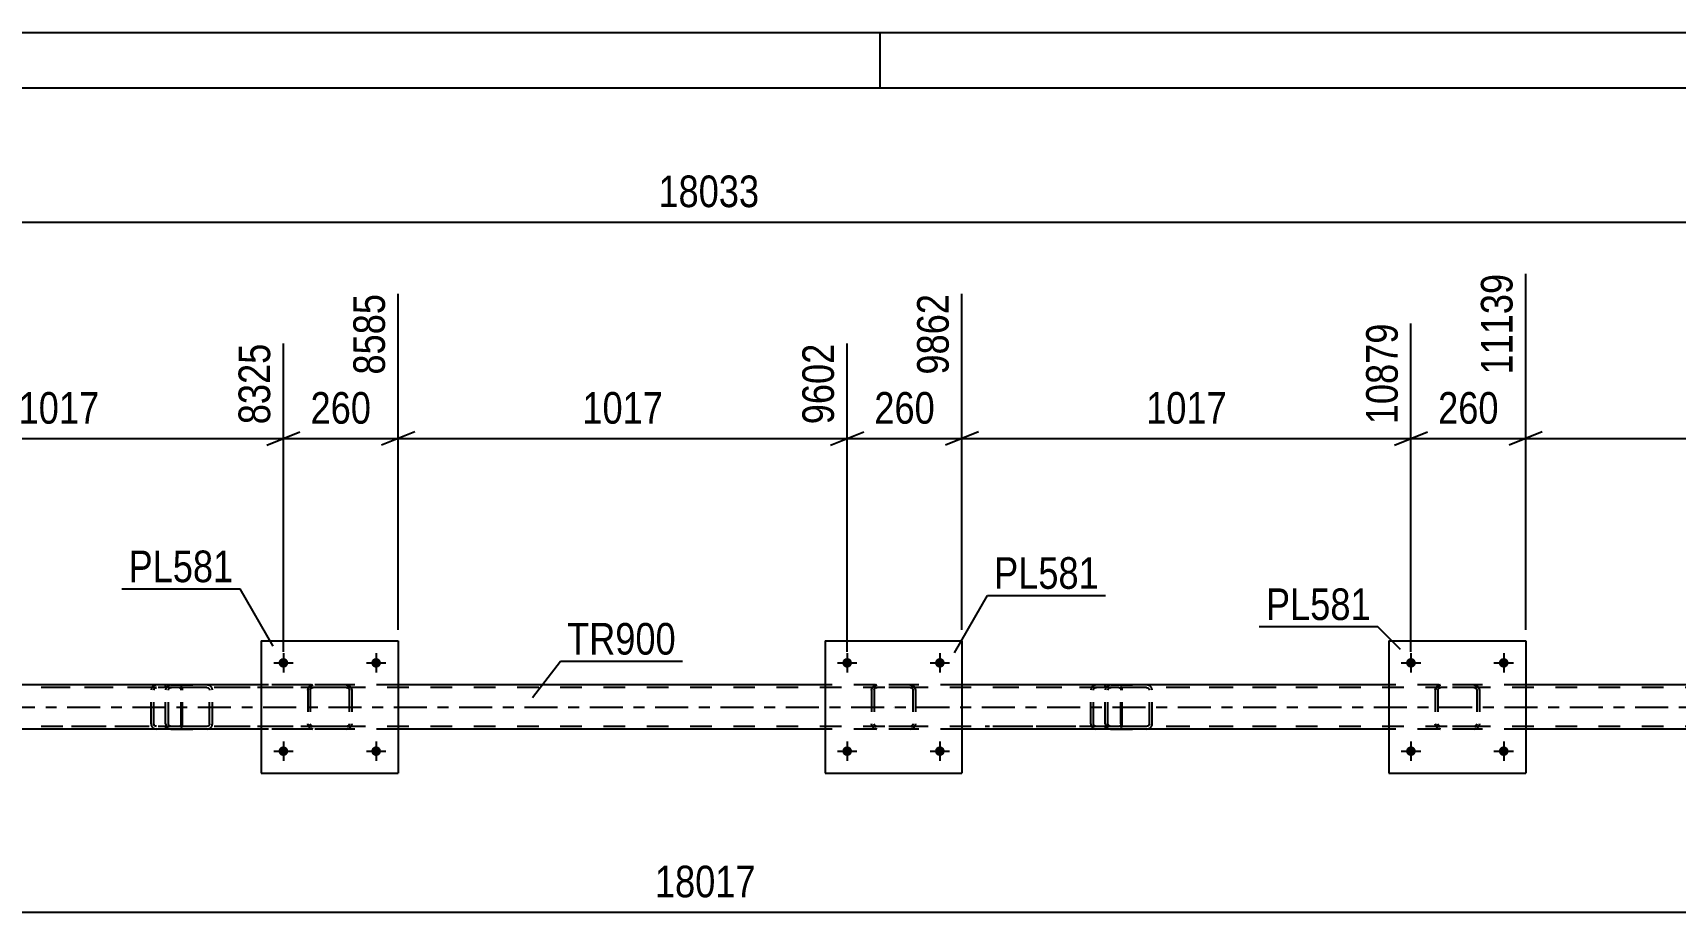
# Model space of a CAD drawing. Header units: millimetres. Extents: x 0 to 841, y 0 to 594.
# Drawn here: x 344.2 to 493, y 514.3 to 594 of the extents above; entities that cross this region are included whole.
import ezdxf

# ---------------------------------------------------------------- set-up
doc = ezdxf.new("R2010")
doc.units = ezdxf.units.MM
doc.linetypes.add('DXK_LINE_DOT2', pattern=[3.9198, 1.9599, -1.9599])
doc.linetypes.add('DXK_LINE_DOT3', pattern=[5.9187, 2.979, -0.9799, 0.9799, -0.9799])
doc.styles.add('Arial Narrow', font='ARIALN.TTF', dxfattribs={"height": 0.2})

# ---------------------------------------------------------------- blocks, each defined once
blk = doc.blocks.new('Unknown-275727422-1135')
at = {"color": 5, "linetype": 'Continuous'}
for p, q in [((841, 594), (0, 594)), ((421, 589), (421, 594)), ((836, 589), (5, 589))]:
    blk.add_line(p, q, dxfattribs=at)
blk = doc.blocks.new('Bolt-275727422-2508 - 2500')
at = {"linetype": 'Continuous'}
for points in [[(418.44, 536.92, -1), (417.56, 536.92, -1)], [(426.84, 536.92, -1), (425.96, 536.92, -1)]]:
    blk.add_hatch(color=1, dxfattribs=at).paths.add_polyline_path(points)
at = {"color": 1, "linetype": 'Continuous'}
for p, q in [((418, 537.8), (418, 536.04)), ((426.4, 537.8), (426.4, 536.04)), ((417.12, 536.92), (418.88, 536.92)), ((425.52, 536.92), (427.28, 536.92))]:
    blk.add_line(p, q, dxfattribs=at)
blk = doc.blocks.new('Part-275727422-2548 - 2500')
at = {"color": 2, "linetype": 'Continuous'}
for p, q in [((467.08, 538.92), (467.08, 526.92)), ((467.08, 538.92), (479.48, 538.92)), ((479.48, 538.92), (479.48, 526.92)), ((467.08, 526.92), (479.48, 526.92))]:
    blk.add_line(p, q, dxfattribs=at)
blk = doc.blocks.new('Bolt-275727422-2507 - 2500')
at = {"linetype": 'Continuous'}
for points in [[(418.44, 528.92, -1), (417.56, 528.92, -1)], [(426.84, 528.92, -1), (425.96, 528.92, -1)]]:
    blk.add_hatch(color=1, dxfattribs=at).paths.add_polyline_path(points)
at = {"color": 1, "linetype": 'Continuous'}
for p, q in [((418, 529.8), (418, 528.04)), ((426.4, 529.8), (426.4, 528.04)), ((417.12, 528.92), (418.88, 528.92)), ((425.52, 528.92), (427.28, 528.92))]:
    blk.add_line(p, q, dxfattribs=at)
blk = doc.blocks.new('Bolt-275727422-2520 - 2500')
at = {"linetype": 'Continuous'}
for points in [[(469.52, 536.92, -1), (468.64, 536.92, -1)], [(477.92, 536.92, -1), (477.04, 536.92, -1)]]:
    blk.add_hatch(color=1, dxfattribs=at).paths.add_polyline_path(points)
at = {"color": 1, "linetype": 'Continuous'}
for p, q in [((469.08, 537.8), (469.08, 536.04)), ((477.48, 537.8), (477.48, 536.04)), ((468.2, 536.92), (469.96, 536.92)), ((476.6, 536.92), (478.36, 536.92))]:
    blk.add_line(p, q, dxfattribs=at)
blk = doc.blocks.new('Bolt-275727422-2521 - 2500')
at = {"linetype": 'Continuous'}
for points in [[(469.52, 528.92, -1), (468.64, 528.92, -1)], [(477.92, 528.92, -1), (477.04, 528.92, -1)]]:
    blk.add_hatch(color=1, dxfattribs=at).paths.add_polyline_path(points)
at = {"color": 1, "linetype": 'Continuous'}
for p, q in [((469.08, 529.8), (469.08, 528.04)), ((477.48, 529.8), (477.48, 528.04)), ((468.2, 528.92), (469.96, 528.92)), ((476.6, 528.92), (478.36, 528.92))]:
    blk.add_line(p, q, dxfattribs=at)
blk = doc.blocks.new('Bolt-275727422-2522 - 2500')
at = {"linetype": 'Continuous'}
for points in [[(367.36, 536.92, -1), (366.48, 536.92, -1)], [(375.76, 536.92, -1), (374.88, 536.92, -1)]]:
    blk.add_hatch(color=1, dxfattribs=at).paths.add_polyline_path(points)
at = {"color": 1, "linetype": 'Continuous'}
for p, q in [((366.92, 537.8), (366.92, 536.04)), ((375.32, 537.8), (375.32, 536.04)), ((366.04, 536.92), (367.8, 536.92)), ((374.44, 536.92), (376.2, 536.92))]:
    blk.add_line(p, q, dxfattribs=at)
blk = doc.blocks.new('Bolt-275727422-2523 - 2500')
at = {"linetype": 'Continuous'}
for points in [[(367.36, 528.92, -1), (366.48, 528.92, -1)], [(375.76, 528.92, -1), (374.88, 528.92, -1)]]:
    blk.add_hatch(color=1, dxfattribs=at).paths.add_polyline_path(points)
at = {"color": 1, "linetype": 'Continuous'}
for p, q in [((366.92, 529.8), (366.92, 528.04)), ((375.32, 529.8), (375.32, 528.04)), ((366.04, 528.92), (367.8, 528.92)), ((374.44, 528.92), (376.2, 528.92))]:
    blk.add_line(p, q, dxfattribs=at)
blk = doc.blocks.new('Part-275727422-2609 - 2500')
at = {"color": 7, "linetype": 'DXK_LINE_DOT2'}
for p, q in [((356.28, 534.61), (356.24, 534.44)), ((356.24, 531.4), (356.24, 534.44)), ((356.28, 534.62), (356.28, 534.61)), ((356.5, 534.44), (356.52, 534.53)), ((356.5, 531.4), (356.5, 534.44)), ((356.52, 534.53), (356.57, 534.61)), ((356.75, 534.92), (356.56, 534.88)), ((356.57, 534.61), (356.66, 534.66)), ((356.66, 534.66), (356.75, 534.68)), ((356.75, 534.92), (359.99, 534.92)), ((371.74, 534.92), (356.75, 534.92)), ((371.74, 534.68), (356.75, 534.68)), ((360.18, 534.88), (359.99, 534.92)), ((359.99, 534.68), (360.09, 534.66)), ((360.09, 534.66), (360.17, 534.61)), ((360.17, 534.61), (360.23, 534.53)), ((360.23, 534.53), (360.24, 534.44)), ((360.24, 531.4), (360.24, 534.44)), ((360.46, 534.61), (360.46, 534.62)), ((360.5, 534.44), (360.46, 534.61)), ((360.5, 531.4), (360.5, 534.44)), ((356.24, 531.4), (356.26, 531.31)), ((356.26, 531.31), (356.28, 531.22)), ((356.52, 531.31), (356.5, 531.4)), ((356.57, 531.23), (356.52, 531.31)), ((356.66, 531.18), (356.57, 531.23)), ((360.17, 531.23), (360.09, 531.18)), ((360.23, 531.31), (360.17, 531.23)), ((360.24, 531.4), (360.23, 531.31)), ((360.46, 531.22), (360.48, 531.31)), ((360.48, 531.31), (360.5, 531.4)), ((356.56, 530.96), (356.75, 530.92)), ((356.75, 531.16), (356.66, 531.18)), ((371.74, 531.16), (356.75, 531.16)), ((356.75, 530.92), (359.99, 530.92)), ((371.74, 530.92), (356.75, 530.92)), ((360.09, 531.18), (359.99, 531.16)), ((359.99, 530.92), (360.18, 530.96))]:
    blk.add_line(p, q, dxfattribs=at)
for centre, start, end in [((356.73, 534.42), 110.7583, 155.68), ((360.01, 534.42), 24.32, 69.2417), ((356.73, 531.42), 204.32, 249.2417), ((360.01, 531.42), 290.7583, 335.68)]:
    blk.add_arc(centre, 0.496, start, end, dxfattribs=at)
blk = doc.blocks.new('Part-275727422-2536 - 2500')
at = {"color": 2, "linetype": 'Continuous'}
for p, q in [((416, 538.92), (416, 526.92)), ((416, 538.92), (428.4, 538.92)), ((428.4, 538.92), (428.4, 526.92)), ((416, 526.92), (428.4, 526.92))]:
    blk.add_line(p, q, dxfattribs=at)
blk = doc.blocks.new('Part-275727422-2537 - 2500')
at = {"color": 7, "linetype": 'DXK_LINE_DOT2'}
for p, q in [((420.2, 534.44), (420.24, 534.62)), ((420.24, 534.62), (420.2, 534.44)), ((420.2, 534.44), (420.2, 531.4)), ((420.44, 534.44), (420.46, 534.53)), ((420.44, 534.44), (420.44, 531.4)), ((420.46, 534.53), (420.51, 534.61)), ((420.5, 534.88), (420.68, 534.92)), ((420.68, 534.92), (420.5, 534.88)), ((420.51, 534.61), (420.59, 534.66)), ((420.59, 534.66), (420.68, 534.68)), ((423.72, 534.92), (420.68, 534.92)), ((423.72, 534.68), (420.68, 534.68)), ((423.72, 534.92), (423.91, 534.88)), ((423.91, 534.88), (423.72, 534.92)), ((423.72, 534.68), (423.82, 534.66)), ((423.82, 534.66), (423.89, 534.61)), ((423.89, 534.61), (423.95, 534.53)), ((423.95, 534.53), (423.96, 534.44)), ((423.96, 534.44), (423.96, 531.4)), ((424.17, 534.62), (424.2, 534.44)), ((424.2, 534.44), (424.17, 534.62)), ((424.2, 534.44), (424.2, 531.4)), ((420.24, 531.22), (420.2, 531.4)), ((420.2, 531.4), (420.24, 531.22)), ((420.46, 531.31), (420.44, 531.4)), ((420.51, 531.23), (420.46, 531.31)), ((420.59, 531.18), (420.51, 531.23)), ((423.89, 531.23), (423.82, 531.18)), ((423.95, 531.31), (423.89, 531.23)), ((423.96, 531.4), (423.95, 531.31)), ((424.2, 531.4), (424.17, 531.22)), ((424.17, 531.22), (424.2, 531.4)), ((420.68, 530.92), (420.5, 530.96)), ((420.5, 530.96), (420.68, 530.92)), ((420.68, 531.16), (420.59, 531.18)), ((423.72, 531.16), (420.68, 531.16)), ((423.72, 530.92), (420.68, 530.92)), ((423.82, 531.18), (423.72, 531.16)), ((423.91, 530.96), (423.72, 530.92)), ((423.72, 530.92), (423.91, 530.96))]:
    blk.add_line(p, q, dxfattribs=at)
at = {"color": 7, "linetype": 'DXK_LINE_DOT3'}
blk.add_line((422.2, 532.92), (422.2, 532.92), dxfattribs=at)
at = {"color": 7, "linetype": 'DXK_LINE_DOT2'}
for centre, start, end in [((420.68, 534.44), 112.5, 157.5), ((420.68, 534.44), 112.5, 157.5), ((423.72, 534.44), 22.5, 67.5), ((423.72, 534.44), 22.5, 67.5), ((420.68, 531.4), 202.5, 247.5), ((420.68, 531.4), 202.5, 247.5), ((423.72, 531.4), 292.5, 337.5), ((423.72, 531.4), 292.5, 337.5)]:
    blk.add_arc(centre, 0.48, start, end, dxfattribs=at)
blk = doc.blocks.new('Part-275727422-2549 - 2500')
at = {"color": 7, "linetype": 'DXK_LINE_DOT2'}
for p, q in [((471.28, 534.44), (471.32, 534.62)), ((471.32, 534.62), (471.28, 534.44)), ((471.28, 534.44), (471.28, 531.4)), ((471.52, 534.44), (471.54, 534.53)), ((471.52, 534.44), (471.52, 531.4)), ((471.54, 534.53), (471.6, 534.61)), ((471.58, 534.88), (471.76, 534.92)), ((471.76, 534.92), (471.58, 534.88)), ((471.6, 534.61), (471.67, 534.66)), ((471.67, 534.66), (471.76, 534.68)), ((474.8, 534.92), (471.76, 534.92)), ((474.8, 534.68), (471.76, 534.68)), ((474.8, 534.92), (474.99, 534.88)), ((474.99, 534.88), (474.8, 534.92)), ((474.8, 534.68), (474.9, 534.66)), ((474.9, 534.66), (474.97, 534.61)), ((474.97, 534.61), (475.03, 534.53)), ((475.03, 534.53), (475.04, 534.44)), ((475.04, 534.44), (475.04, 531.4)), ((475.25, 534.62), (475.28, 534.44)), ((475.28, 534.44), (475.25, 534.62)), ((475.28, 534.44), (475.28, 531.4)), ((471.32, 531.22), (471.28, 531.4)), ((471.28, 531.4), (471.32, 531.22)), ((471.54, 531.31), (471.52, 531.4)), ((471.6, 531.23), (471.54, 531.31)), ((471.67, 531.18), (471.6, 531.23)), ((474.97, 531.23), (474.9, 531.18)), ((475.03, 531.31), (474.97, 531.23)), ((475.04, 531.4), (475.03, 531.31)), ((475.28, 531.4), (475.25, 531.22)), ((475.25, 531.22), (475.28, 531.4)), ((471.76, 530.92), (471.58, 530.96)), ((471.58, 530.96), (471.76, 530.92)), ((471.76, 531.16), (471.67, 531.18)), ((474.8, 531.16), (471.76, 531.16)), ((474.8, 530.92), (471.76, 530.92)), ((474.9, 531.18), (474.8, 531.16)), ((474.99, 530.96), (474.8, 530.92)), ((474.8, 530.92), (474.99, 530.96))]:
    blk.add_line(p, q, dxfattribs=at)
at = {"color": 7, "linetype": 'DXK_LINE_DOT3'}
blk.add_line((473.28, 532.92), (473.28, 532.92), dxfattribs=at)
at = {"color": 7, "linetype": 'DXK_LINE_DOT2'}
for centre, start, end in [((471.76, 534.44), 112.5, 157.5), ((471.76, 534.44), 112.5, 157.5), ((474.8, 534.44), 22.5, 67.5), ((474.8, 534.44), 22.5, 67.5), ((471.76, 531.4), 202.5, 247.5), ((471.76, 531.4), 202.5, 247.5), ((474.8, 531.4), 292.5, 337.5), ((474.8, 531.4), 292.5, 337.5)]:
    blk.add_arc(centre, 0.48, start, end, dxfattribs=at)
blk = doc.blocks.new('Part-275727422-2550 - 2500')
at = {"color": 2, "linetype": 'Continuous'}
for p, q in [((364.92, 538.92), (364.92, 526.92)), ((364.92, 538.92), (377.32, 538.92)), ((377.32, 538.92), (377.32, 526.92)), ((364.92, 526.92), (377.32, 526.92))]:
    blk.add_line(p, q, dxfattribs=at)
blk = doc.blocks.new('Part-275727422-2551 - 2500')
at = {"color": 7, "linetype": 'DXK_LINE_DOT2'}
for p, q in [((369.12, 534.44), (369.16, 534.62)), ((369.16, 534.62), (369.12, 534.44)), ((369.12, 534.44), (369.12, 531.4)), ((369.36, 534.44), (369.38, 534.53)), ((369.36, 534.44), (369.36, 531.4)), ((369.38, 534.53), (369.43, 534.61)), ((369.42, 534.88), (369.6, 534.92)), ((369.6, 534.92), (369.42, 534.88)), ((369.43, 534.61), (369.51, 534.66)), ((369.51, 534.66), (369.6, 534.68)), ((372.64, 534.92), (369.6, 534.92)), ((372.64, 534.68), (369.6, 534.68)), ((372.64, 534.92), (372.83, 534.88)), ((372.83, 534.88), (372.64, 534.92)), ((372.64, 534.68), (372.74, 534.66)), ((372.74, 534.66), (372.81, 534.61)), ((372.81, 534.61), (372.87, 534.53)), ((372.87, 534.53), (372.88, 534.44)), ((372.88, 534.44), (372.88, 531.4)), ((373.09, 534.62), (373.12, 534.44)), ((373.12, 534.44), (373.09, 534.62)), ((373.12, 534.44), (373.12, 531.4)), ((369.16, 531.22), (369.12, 531.4)), ((369.12, 531.4), (369.16, 531.22)), ((369.38, 531.31), (369.36, 531.4)), ((369.43, 531.23), (369.38, 531.31)), ((369.51, 531.18), (369.43, 531.23)), ((372.81, 531.23), (372.74, 531.18)), ((372.87, 531.31), (372.81, 531.23)), ((372.88, 531.4), (372.87, 531.31)), ((373.12, 531.4), (373.09, 531.22)), ((373.09, 531.22), (373.12, 531.4)), ((369.6, 530.92), (369.42, 530.96)), ((369.42, 530.96), (369.6, 530.92)), ((369.6, 531.16), (369.51, 531.18)), ((372.64, 531.16), (369.6, 531.16)), ((372.64, 530.92), (369.6, 530.92)), ((372.74, 531.18), (372.64, 531.16)), ((372.83, 530.96), (372.64, 530.92)), ((372.64, 530.92), (372.83, 530.96))]:
    blk.add_line(p, q, dxfattribs=at)
at = {"color": 7, "linetype": 'DXK_LINE_DOT3'}
blk.add_line((371.12, 532.92), (371.12, 532.92), dxfattribs=at)
at = {"color": 7, "linetype": 'DXK_LINE_DOT2'}
for centre, start, end in [((369.6, 534.44), 112.5, 157.5), ((369.6, 534.44), 112.5, 157.5), ((372.64, 534.44), 22.5, 67.5), ((372.64, 534.44), 22.5, 67.5), ((369.6, 531.4), 202.5, 247.5), ((369.6, 531.4), 202.5, 247.5), ((372.64, 531.4), 292.5, 337.5), ((372.64, 531.4), 292.5, 337.5)]:
    blk.add_arc(centre, 0.48, start, end, dxfattribs=at)
blk = doc.blocks.new('Part-275727422-2618 - 2500')
at = {"color": 7, "linetype": 'DXK_LINE_DOT2'}
for p, q in [((356.24, 534.92), (345.36, 534.92)), ((355.43, 534.68), (345.36, 534.68)), ((354.96, 534.61), (354.93, 534.44)), ((354.93, 531.4), (354.93, 534.44)), ((354.96, 534.62), (354.96, 534.61)), ((355.18, 534.44), (355.2, 534.53)), ((355.18, 531.4), (355.18, 534.44)), ((355.2, 534.53), (355.25, 534.61)), ((355.43, 534.92), (355.24, 534.88)), ((355.25, 534.61), (355.33, 534.66)), ((355.33, 534.66), (355.43, 534.68)), ((357.52, 534.92), (355.43, 534.92)), ((357.52, 534.68), (355.43, 534.68)), ((356.24, 534.68), (356.24, 534.92)), ((357.62, 534.88), (357.52, 534.92)), ((357.52, 534.68), (357.57, 534.66)), ((357.57, 534.66), (357.62, 534.61)), ((357.71, 534.78), (357.62, 534.88)), ((357.62, 534.61), (357.64, 534.53)), ((357.64, 534.53), (357.66, 534.44)), ((357.66, 531.4), (357.66, 534.44)), ((357.77, 534.62), (357.71, 534.78)), ((357.79, 534.44), (357.77, 534.62)), ((357.79, 531.4), (357.79, 534.44)), ((354.93, 531.4), (354.94, 531.31)), ((354.94, 531.31), (354.96, 531.22)), ((355.2, 531.31), (355.18, 531.4)), ((355.25, 531.23), (355.2, 531.31)), ((355.33, 531.18), (355.25, 531.23)), ((357.62, 531.23), (357.57, 531.18)), ((357.64, 531.31), (357.62, 531.23)), ((357.66, 531.4), (357.64, 531.31)), ((357.71, 531.06), (357.77, 531.22)), ((357.77, 531.22), (357.79, 531.4)), ((357.52, 531.16), (345.36, 531.16)), ((356.24, 530.92), (345.36, 530.92)), ((355.24, 530.96), (355.43, 530.92)), ((355.43, 531.16), (355.33, 531.18)), ((357.52, 530.92), (355.43, 530.92)), ((356.24, 531.16), (356.24, 530.92)), ((357.57, 531.18), (357.52, 531.16)), ((357.52, 530.92), (357.62, 530.96)), ((357.62, 530.96), (357.71, 531.06))]:
    blk.add_line(p, q, dxfattribs=at)
for centre, start, end in [((355.41, 534.43), 111.1941, 156.1506), ((355.41, 531.42), 203.8494, 248.8059)]:
    blk.add_arc(centre, 0.492, start, end, dxfattribs=at)
blk = doc.blocks.new('Part-275727422-2636 - 2500')
at = {"color": 7, "linetype": 'DXK_LINE_DOT2'}
for p, q in [((754.59, 534.68), (92.84, 534.68)), ((377.32, 534.92), (364.92, 534.92)), ((428.4, 534.92), (416, 534.92)), ((479.48, 534.92), (467.08, 534.92)), ((754.59, 531.16), (92.84, 531.16)), ((377.32, 530.92), (364.92, 530.92)), ((428.4, 530.92), (416, 530.92)), ((479.48, 530.92), (467.08, 530.92))]:
    blk.add_line(p, q, dxfattribs=at)
at = {"color": 2, "linetype": 'Continuous'}
for p, q in [((364.92, 534.92), (326.24, 534.92)), ((416, 534.92), (377.32, 534.92)), ((467.08, 534.92), (428.4, 534.92)), ((518.17, 534.92), (479.48, 534.92)), ((364.92, 530.92), (326.24, 530.92)), ((416, 530.92), (377.32, 530.92)), ((467.08, 530.92), (428.4, 530.92)), ((518.17, 530.92), (479.48, 530.92))]:
    blk.add_line(p, q, dxfattribs=at)
at = {"color": 7, "linetype": 'DXK_LINE_DOT3'}
blk.add_line((92.84, 532.92), (754.59, 532.92), dxfattribs=at)
blk = doc.blocks.new('Part-275727422-2665 - 2500')
at = {"color": 7, "linetype": 'DXK_LINE_DOT2'}
for p, q in [((441.41, 534.61), (441.38, 534.44)), ((441.38, 531.4), (441.38, 534.44)), ((441.42, 534.62), (441.41, 534.61)), ((441.63, 534.44), (441.65, 534.53)), ((441.63, 531.4), (441.63, 534.44)), ((441.65, 534.53), (441.71, 534.61)), ((441.89, 534.92), (441.69, 534.88)), ((441.71, 534.61), (441.79, 534.66)), ((441.79, 534.66), (441.89, 534.68)), ((441.89, 534.92), (445.12, 534.92)), ((456.88, 534.92), (441.89, 534.92)), ((456.88, 534.68), (441.89, 534.68)), ((445.32, 534.88), (445.12, 534.92)), ((445.12, 534.68), (445.22, 534.66)), ((445.22, 534.66), (445.3, 534.61)), ((445.3, 534.61), (445.36, 534.53)), ((445.36, 534.53), (445.38, 534.44)), ((445.38, 531.4), (445.38, 534.44)), ((445.6, 534.61), (445.6, 534.62)), ((445.63, 534.44), (445.6, 534.61)), ((445.63, 531.4), (445.63, 534.44)), ((441.38, 531.4), (441.4, 531.31)), ((441.4, 531.31), (441.42, 531.22)), ((441.65, 531.31), (441.63, 531.4)), ((441.71, 531.23), (441.65, 531.31)), ((441.79, 531.18), (441.71, 531.23)), ((445.3, 531.23), (445.22, 531.18)), ((445.36, 531.31), (445.3, 531.23)), ((445.38, 531.4), (445.36, 531.31)), ((445.6, 531.22), (445.62, 531.31)), ((445.62, 531.31), (445.63, 531.4)), ((441.69, 530.96), (441.89, 530.92)), ((441.89, 531.16), (441.79, 531.18)), ((456.88, 531.16), (441.89, 531.16)), ((441.89, 530.92), (445.12, 530.92)), ((456.88, 530.92), (441.89, 530.92)), ((445.22, 531.18), (445.12, 531.16)), ((445.12, 530.92), (445.32, 530.96))]:
    blk.add_line(p, q, dxfattribs=at)
for centre, start, end in [((441.87, 534.42), 110.7583, 155.68), ((445.14, 534.42), 24.32, 69.2417), ((441.87, 531.42), 204.32, 249.2417), ((445.14, 531.42), 290.7583, 335.68)]:
    blk.add_arc(centre, 0.496, start, end, dxfattribs=at)
blk = doc.blocks.new('Part-275727422-2676 - 2500')
at = {"color": 7, "linetype": 'DXK_LINE_DOT2'}
for p, q in [((441.38, 534.92), (430.5, 534.92)), ((441.38, 534.68), (430.5, 534.68)), ((440.1, 534.61), (440.06, 534.44)), ((440.06, 531.4), (440.06, 534.44)), ((440.1, 534.62), (440.1, 534.61)), ((440.31, 534.44), (440.33, 534.53)), ((440.31, 531.4), (440.31, 534.44)), ((440.33, 534.53), (440.38, 534.61)), ((440.56, 534.92), (440.37, 534.88)), ((440.38, 534.61), (440.47, 534.66)), ((440.47, 534.66), (440.56, 534.68)), ((442.65, 534.92), (440.56, 534.92)), ((442.65, 534.68), (440.56, 534.68)), ((441.38, 534.68), (441.38, 534.92)), ((442.76, 534.88), (442.65, 534.92)), ((442.65, 534.68), (442.71, 534.66)), ((442.71, 534.66), (442.75, 534.61)), ((442.75, 534.61), (442.78, 534.53)), ((442.85, 534.78), (442.76, 534.88)), ((442.78, 534.53), (442.79, 534.44)), ((442.79, 531.4), (442.79, 534.44)), ((442.9, 534.62), (442.85, 534.78)), ((442.92, 534.44), (442.9, 534.62)), ((442.92, 531.4), (442.92, 534.44)), ((440.06, 531.4), (440.08, 531.31)), ((440.08, 531.31), (440.1, 531.22)), ((440.33, 531.31), (440.31, 531.4)), ((440.38, 531.23), (440.33, 531.31)), ((440.47, 531.18), (440.38, 531.23)), ((442.75, 531.23), (442.71, 531.18)), ((442.78, 531.31), (442.75, 531.23)), ((442.79, 531.4), (442.78, 531.31)), ((442.85, 531.06), (442.9, 531.22)), ((442.9, 531.22), (442.92, 531.4)), ((442.65, 531.16), (430.5, 531.16)), ((441.38, 530.92), (430.5, 530.92)), ((440.37, 530.96), (440.56, 530.92)), ((440.56, 531.16), (440.47, 531.18)), ((442.65, 530.92), (440.56, 530.92)), ((441.38, 531.16), (441.38, 530.92)), ((442.71, 531.18), (442.65, 531.16)), ((442.65, 530.92), (442.76, 530.96)), ((442.76, 530.96), (442.85, 531.06))]:
    blk.add_line(p, q, dxfattribs=at)
for centre, start, end in [((440.55, 534.43), 111.1941, 156.1506), ((440.55, 531.42), 203.8494, 248.8059)]:
    blk.add_arc(centre, 0.492, start, end, dxfattribs=at)
blk = doc.blocks.new('StraightDimension-275727422-9784 - 2500')
at = {"color": 7, "linetype": 'Continuous'}
for p, q in [((377.32, 539.92), (377.32, 570.35)), ((418, 537.92), (418, 565.85)), ((378.82, 557.84), (375.82, 556.64)), ((377.32, 557.24), (418, 557.24)), ((416.5, 556.64), (419.5, 557.84))]:
    blk.add_line(p, q, dxfattribs=at)
at = {"color": 0}
blk.add_wipeout([(401.92, 557.99), (401.92, 562.19), (393.41, 562.19), (393.41, 557.99)], dxfattribs=at)
at = {"color": 3, "style": 'Arial Narrow'}
blk.add_text('1017', height=2.863, dxfattribs=at).set_placement((394.01, 558.59))
at = {"color": 0, "linetype": 'Continuous'}
blk.add_wipeout([(417.4, 566.45), (413.2, 566.45), (413.2, 557.94), (417.4, 557.94)], dxfattribs=at)
at = {"color": 3, "linetype": 'Continuous', "style": 'Arial Narrow'}
blk.add_text('9602', height=2.863, rotation=90.0002, dxfattribs=at).set_placement((416.8, 558.54))
blk = doc.blocks.new('StraightDimension-275727422-5767 - 2500')
at = {"color": 7, "linetype": 'Continuous'}
blk.add_line((55.72, 514.33), (754.59, 514.33), dxfattribs=at)
at = {"color": 0}
blk.add_wipeout([(410.32, 515.08), (410.32, 519.28), (399.98, 519.28), (399.98, 515.08)], dxfattribs=at)
at = {"color": 3, "style": 'Arial Narrow'}
blk.add_text('18017', height=2.863, dxfattribs=at).set_placement((400.58, 515.68))
blk = doc.blocks.new('StraightDimension-275727422-2686 - 2500')
at = {"color": 7, "linetype": 'Continuous'}
blk.add_line((55.72, 576.86), (755.23, 576.86), dxfattribs=at)
at = {"color": 0}
blk.add_wipeout([(410.64, 577.61), (410.64, 581.81), (400.3, 581.81), (400.3, 577.61)], dxfattribs=at)
at = {"color": 3, "style": 'Arial Narrow'}
blk.add_text('18033', height=2.863, dxfattribs=at).set_placement((400.9, 578.21))
blk = doc.blocks.new('StraightDimension-275727422-9780 - 2500')
at = {"color": 7, "linetype": 'Continuous'}
for p, q in [((479.48, 539.92), (479.48, 572.18)), ((520.17, 537.92), (520.17, 567.68)), ((480.98, 557.84), (477.98, 556.64)), ((479.48, 557.24), (520.17, 557.24)), ((518.67, 556.64), (521.67, 557.84))]:
    blk.add_line(p, q, dxfattribs=at)
at = {"color": 0}
blk.add_wipeout([(504.08, 557.99), (504.08, 562.19), (495.57, 562.19), (495.57, 557.99)], dxfattribs=at)
at = {"color": 3, "style": 'Arial Narrow'}
blk.add_text('1017', height=2.863, dxfattribs=at).set_placement((496.17, 558.59))
at = {"color": 0, "linetype": 'Continuous'}
blk.add_wipeout([(519.57, 568.28), (515.37, 568.28), (515.37, 557.94), (519.57, 557.94)], dxfattribs=at)
at = {"color": 3, "linetype": 'Continuous', "style": 'Arial Narrow'}
blk.add_text('12156', height=2.863, rotation=90.0002, dxfattribs=at).set_placement((518.97, 558.54))
blk = doc.blocks.new('StraightDimension-275727422-9781 - 2500')
at = {"color": 7, "linetype": 'Continuous'}
for p, q in [((479.48, 539.92), (479.48, 572.18)), ((469.08, 537.92), (469.08, 567.68)), ((467.58, 556.64), (470.58, 557.84)), ((469.08, 557.24), (479.48, 557.24)), ((480.98, 557.84), (477.98, 556.64))]:
    blk.add_line(p, q, dxfattribs=at)
at = {"color": 0}
blk.add_wipeout([(477.63, 557.99), (477.63, 562.19), (470.94, 562.19), (470.94, 557.99)], dxfattribs=at)
at = {"color": 3, "style": 'Arial Narrow'}
blk.add_text('260', height=2.863, dxfattribs=at).set_placement((471.54, 558.59))
at = {"color": 0, "linetype": 'Continuous'}
blk.add_wipeout([(478.88, 572.78), (474.68, 572.78), (474.68, 562.44), (478.88, 562.44)], dxfattribs=at)
at = {"color": 3, "linetype": 'Continuous', "style": 'Arial Narrow'}
blk.add_text('11139', height=2.863, rotation=90.0002, dxfattribs=at).set_placement((478.28, 563.04))
blk = doc.blocks.new('StraightDimension-275727422-9782 - 2500')
at = {"color": 7, "linetype": 'Continuous'}
for p, q in [((428.4, 539.92), (428.4, 570.35)), ((469.08, 537.92), (469.08, 567.68)), ((429.9, 557.84), (426.9, 556.64)), ((428.4, 557.24), (469.08, 557.24)), ((467.58, 556.64), (470.58, 557.84))]:
    blk.add_line(p, q, dxfattribs=at)
at = {"color": 0}
blk.add_wipeout([(453, 557.99), (453, 562.19), (444.49, 562.19), (444.49, 557.99)], dxfattribs=at)
at = {"color": 3, "style": 'Arial Narrow'}
blk.add_text('1017', height=2.863, dxfattribs=at).set_placement((445.09, 558.59))
at = {"color": 0, "linetype": 'Continuous'}
blk.add_wipeout([(468.48, 568.28), (464.28, 568.28), (464.28, 557.94), (468.48, 557.94)], dxfattribs=at)
at = {"color": 3, "linetype": 'Continuous', "style": 'Arial Narrow'}
blk.add_text('10879', height=2.863, rotation=90.0002, dxfattribs=at).set_placement((467.88, 558.54))
blk = doc.blocks.new('StraightDimension-275727422-9783 - 2500')
at = {"color": 7, "linetype": 'Continuous'}
for p, q in [((428.4, 539.92), (428.4, 570.35)), ((418, 537.92), (418, 565.85)), ((416.5, 556.64), (419.5, 557.84)), ((418, 557.24), (428.4, 557.24)), ((429.9, 557.84), (426.9, 556.64))]:
    blk.add_line(p, q, dxfattribs=at)
at = {"color": 0}
blk.add_wipeout([(426.55, 557.99), (426.55, 562.19), (419.86, 562.19), (419.86, 557.99)], dxfattribs=at)
at = {"color": 3, "style": 'Arial Narrow'}
blk.add_text('260', height=2.863, dxfattribs=at).set_placement((420.46, 558.59))
at = {"color": 0, "linetype": 'Continuous'}
blk.add_wipeout([(427.8, 570.95), (423.6, 570.95), (423.6, 562.44), (427.8, 562.44)], dxfattribs=at)
at = {"color": 3, "linetype": 'Continuous', "style": 'Arial Narrow'}
blk.add_text('9862', height=2.863, rotation=90.0002, dxfattribs=at).set_placement((427.2, 563.04))
blk = doc.blocks.new('StraightDimension-275727422-9785 - 2500')
at = {"color": 7, "linetype": 'Continuous'}
for p, q in [((377.32, 539.92), (377.32, 570.35)), ((366.92, 537.92), (366.92, 565.85)), ((365.42, 556.64), (368.42, 557.84)), ((366.92, 557.24), (377.32, 557.24)), ((378.82, 557.84), (375.82, 556.64))]:
    blk.add_line(p, q, dxfattribs=at)
at = {"color": 0}
blk.add_wipeout([(375.47, 557.99), (375.47, 562.19), (368.78, 562.19), (368.78, 557.99)], dxfattribs=at)
at = {"color": 3, "style": 'Arial Narrow'}
blk.add_text('260', height=2.863, dxfattribs=at).set_placement((369.38, 558.59))
at = {"color": 0, "linetype": 'Continuous'}
blk.add_wipeout([(376.72, 570.95), (372.52, 570.95), (372.52, 562.44), (376.72, 562.44)], dxfattribs=at)
at = {"color": 3, "linetype": 'Continuous', "style": 'Arial Narrow'}
blk.add_text('8585', height=2.863, rotation=90.0002, dxfattribs=at).set_placement((376.12, 563.04))
blk = doc.blocks.new('StraightDimension-275727422-9786 - 2500')
at = {"color": 7, "linetype": 'Continuous'}
for p, q in [((326.24, 539.92), (326.24, 570.35)), ((366.92, 537.92), (366.92, 565.85)), ((327.74, 557.84), (324.74, 556.64)), ((326.24, 557.24), (366.92, 557.24)), ((365.42, 556.64), (368.42, 557.84))]:
    blk.add_line(p, q, dxfattribs=at)
at = {"color": 0}
blk.add_wipeout([(350.84, 557.99), (350.84, 562.19), (342.33, 562.19), (342.33, 557.99)], dxfattribs=at)
at = {"color": 3, "style": 'Arial Narrow'}
blk.add_text('1017', height=2.863, dxfattribs=at).set_placement((342.93, 558.59))
at = {"color": 0, "linetype": 'Continuous'}
blk.add_wipeout([(366.32, 566.45), (362.12, 566.45), (362.12, 557.94), (366.32, 557.94)], dxfattribs=at)
at = {"color": 3, "linetype": 'Continuous', "style": 'Arial Narrow'}
blk.add_text('8325', height=2.863, rotation=90.0002, dxfattribs=at).set_placement((365.72, 558.54))
blk = doc.blocks.new('Mark-275727422-10114 - 2500')
at = {"color": 0}
blk.add_wipeout([(362.39, 544.23), (362.39, 547.23), (352.89, 547.23), (352.89, 544.23)], dxfattribs=at)
blk.add_wipeout([(362.39, 544.23), (362.39, 547.23), (352.89, 547.23), (352.89, 544.23)], dxfattribs=at)
at = {"color": 30, "linetype": 'Continuous'}
for p in [(352.29, 543.63), (365.99, 538.44)]:
    blk.add_line(p, (362.99, 543.63), dxfattribs=at)
at = {"color": 3, "style": 'Arial Narrow'}
blk.add_text('PL581', height=2.863, dxfattribs=at).set_placement((352.89, 544.23))
blk = doc.blocks.new('Mark-275727422-2632 - 2500')
at = {"color": 0}
blk.add_wipeout([(402.48, 537.67), (402.48, 540.67), (392.62, 540.67), (392.62, 537.67)], dxfattribs=at)
blk.add_wipeout([(402.48, 537.67), (402.48, 540.67), (392.62, 540.67), (392.62, 537.67)], dxfattribs=at)
at = {"color": 30, "linetype": 'Continuous'}
for p, q in [((389.5, 533.78), (392.02, 537.07)), ((392.02, 537.07), (403.08, 537.07))]:
    blk.add_line(p, q, dxfattribs=at)
at = {"color": 3, "style": 'Arial Narrow'}
blk.add_text('TR900', height=2.863, dxfattribs=at).set_placement((392.62, 537.67))
blk = doc.blocks.new('Mark-275727422-10093 - 2500')
at = {"color": 0}
blk.add_wipeout([(440.81, 543.63), (440.81, 546.63), (431.31, 546.63), (431.31, 543.63)], dxfattribs=at)
blk.add_wipeout([(440.81, 543.63), (440.81, 546.63), (431.31, 546.63), (431.31, 543.63)], dxfattribs=at)
at = {"color": 30, "linetype": 'Continuous'}
for p, q in [((427.71, 537.84), (430.71, 543.03)), ((430.71, 543.03), (441.41, 543.03))]:
    blk.add_line(p, q, dxfattribs=at)
at = {"color": 3, "style": 'Arial Narrow'}
blk.add_text('PL581', height=2.863, dxfattribs=at).set_placement((431.31, 543.63))
blk = doc.blocks.new('Mark-275727422-10111 - 2500')
at = {"color": 0}
blk.add_wipeout([(465.44, 540.8), (465.44, 543.8), (455.94, 543.8), (455.94, 540.8)], dxfattribs=at)
blk.add_wipeout([(465.44, 540.8), (465.44, 543.8), (455.94, 543.8), (455.94, 540.8)], dxfattribs=at)
at = {"color": 30, "linetype": 'Continuous'}
for p in [(455.34, 540.2), (468.12, 538.12)]:
    blk.add_line(p, (466.04, 540.2), dxfattribs=at)
at = {"color": 3, "style": 'Arial Narrow'}
blk.add_text('PL581', height=2.863, dxfattribs=at).set_placement((455.94, 540.8))

msp = doc.modelspace()

# ---------------------------------------------------------------- block references
for name in ['Unknown-275727422-1135', 'Part-275727422-2550 - 2500', 'Part-275727422-2536 - 2500', 'Part-275727422-2548 - 2500', 'Bolt-275727422-2522 - 2500', 'Bolt-275727422-2508 - 2500', 'Bolt-275727422-2520 - 2500', 'Part-275727422-2636 - 2500', 'Part-275727422-2618 - 2500', 'Part-275727422-2609 - 2500', 'Part-275727422-2551 - 2500', 'Part-275727422-2537 - 2500', 'Part-275727422-2676 - 2500', 'Part-275727422-2665 - 2500', 'Part-275727422-2549 - 2500', 'Bolt-275727422-2523 - 2500', 'Bolt-275727422-2507 - 2500', 'Bolt-275727422-2521 - 2500']:
    msp.add_blockref(name, (0, 0))

# ---------------------------------------------------------------- next in the draw order: block references
for name in ['StraightDimension-275727422-9784 - 2500', 'StraightDimension-275727422-5767 - 2500']:
    msp.add_blockref(name, (0, 0))

# ---------------------------------------------------------------- next in the draw order: block references
msp.add_blockref('StraightDimension-275727422-2686 - 2500', (0, 0))

# ---------------------------------------------------------------- next in the draw order: block references
for name in ['StraightDimension-275727422-9780 - 2500', 'StraightDimension-275727422-9785 - 2500', 'Mark-275727422-2632 - 2500']:
    msp.add_blockref(name, (0, 0))

# ---------------------------------------------------------------- next in the draw order: block references
for name in ['StraightDimension-275727422-9781 - 2500', 'StraightDimension-275727422-9786 - 2500']:
    msp.add_blockref(name, (0, 0))

# ---------------------------------------------------------------- next in the draw order: block references
for name in ['StraightDimension-275727422-9782 - 2500', 'Mark-275727422-10114 - 2500']:
    msp.add_blockref(name, (0, 0))

# ---------------------------------------------------------------- next in the draw order: block references
for name in ['StraightDimension-275727422-9783 - 2500', 'Mark-275727422-10111 - 2500']:
    msp.add_blockref(name, (0, 0))

# ---------------------------------------------------------------- next in the draw order: block references
msp.add_blockref('Mark-275727422-10093 - 2500', (0, 0))

doc.saveas('drawing.dxf')
